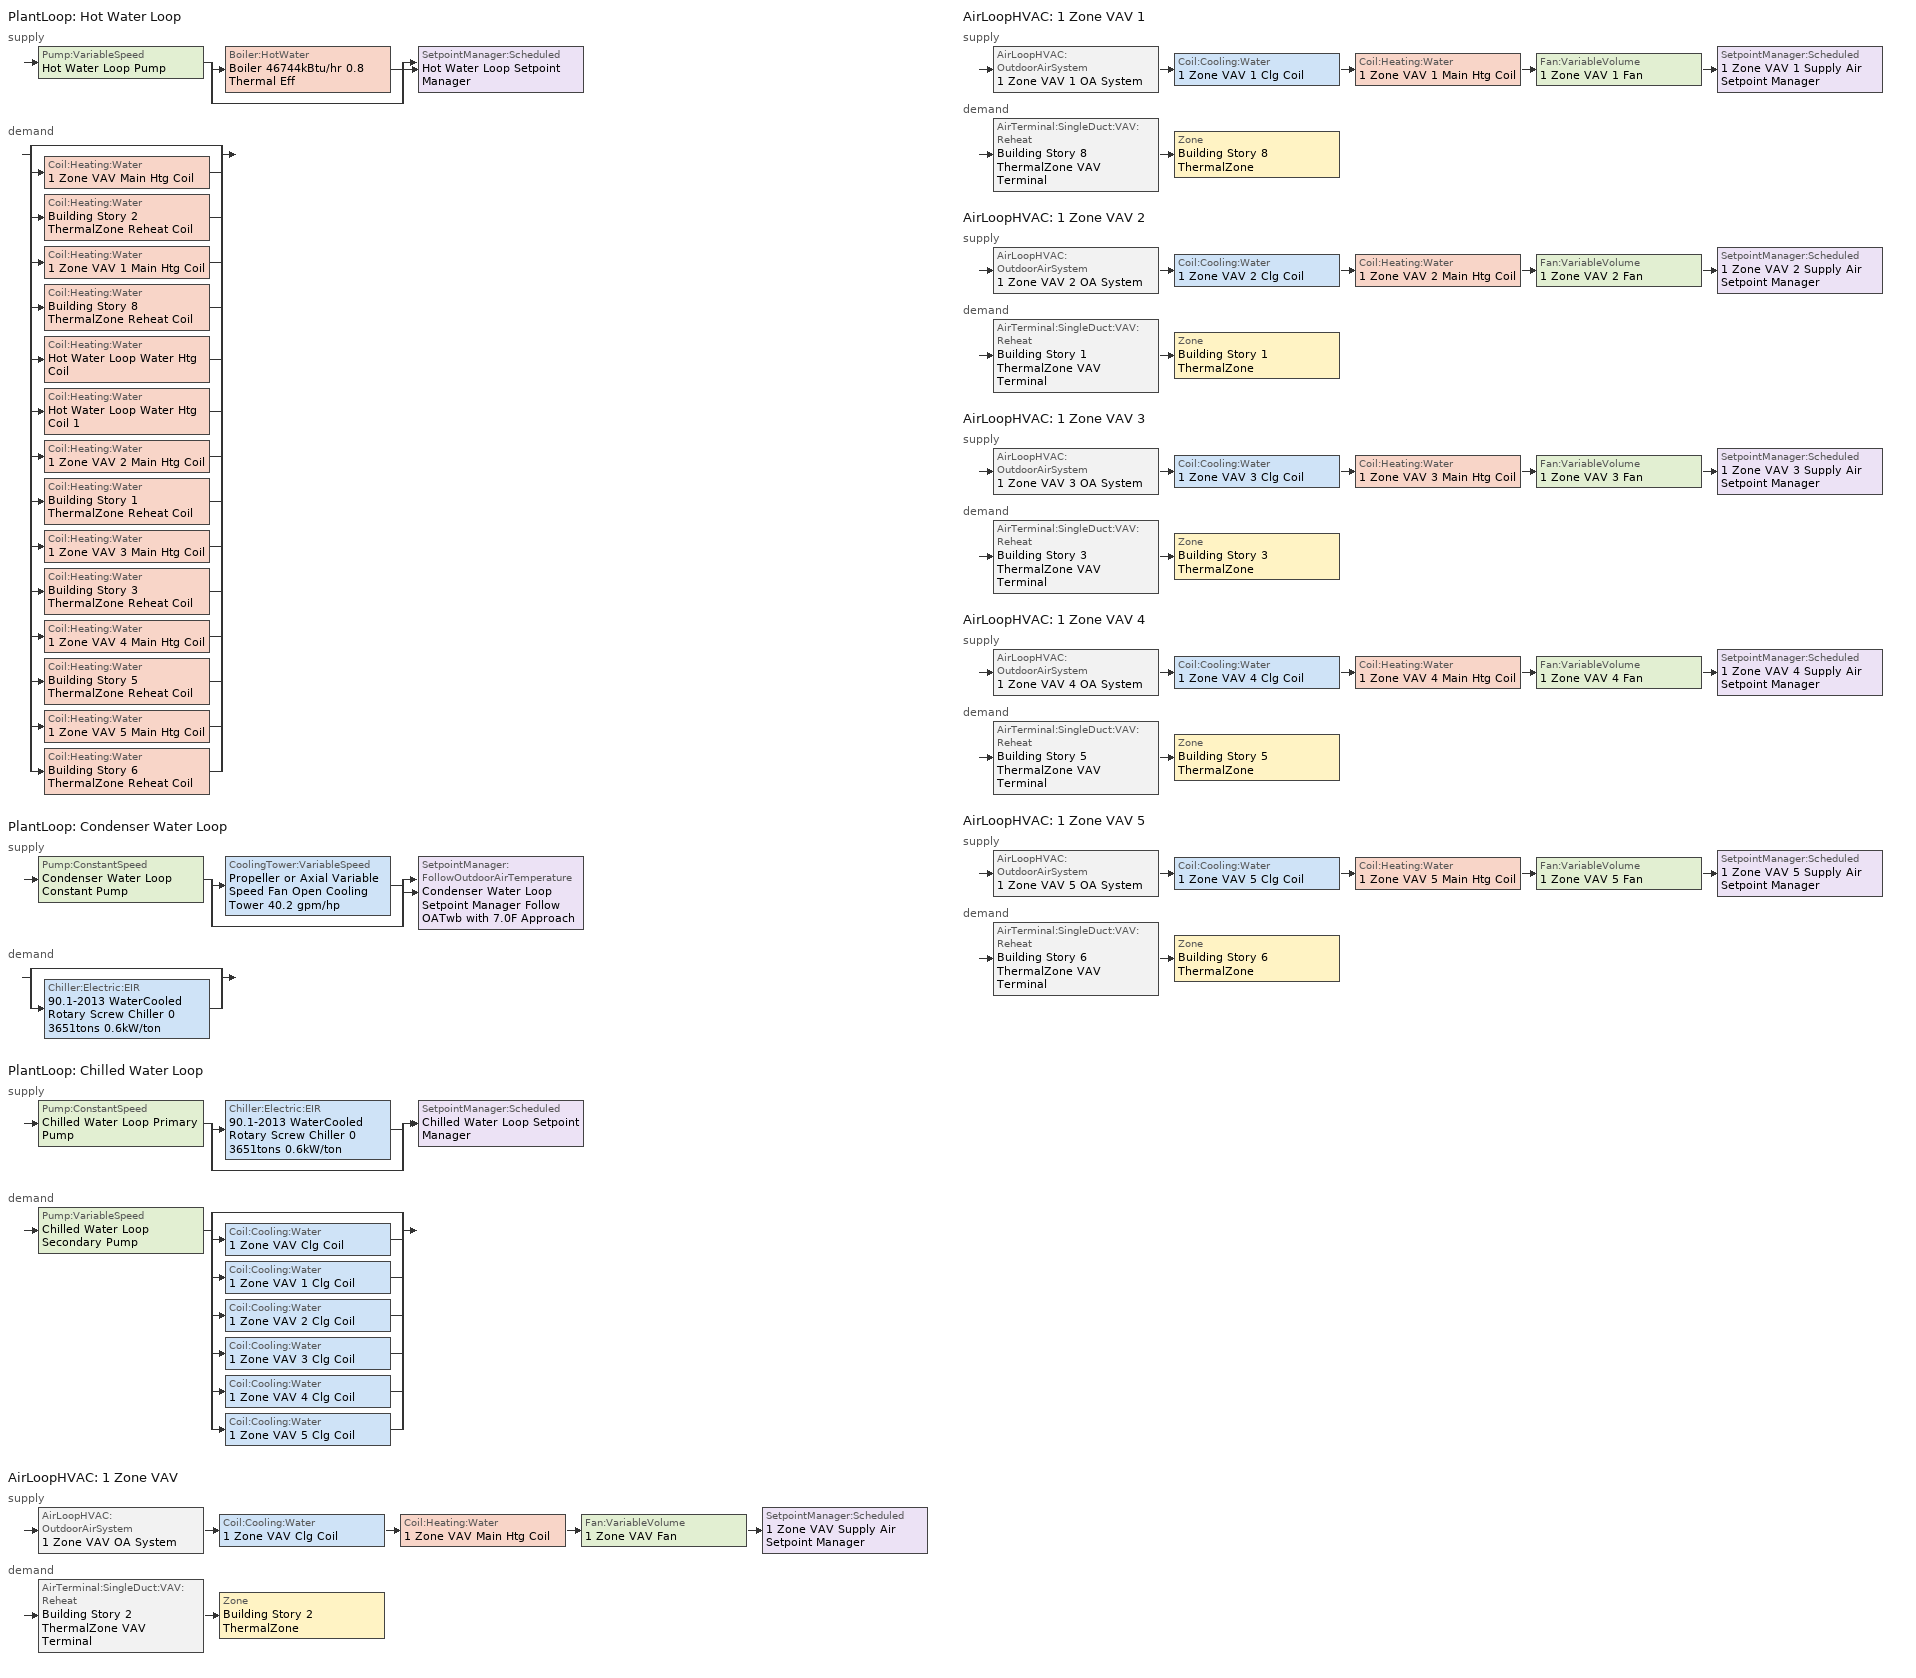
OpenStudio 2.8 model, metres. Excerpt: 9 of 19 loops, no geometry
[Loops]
PlantLoop 'Hot Water Loop'
 supply: Pump:VariableSpeed 'Hot Water Loop Pump' > split
  | Boiler:HotWater 'Boiler 46744kBtu/hr 0.8 Thermal Eff'
  | bypass
  join > SetpointManager:Scheduled 'Hot Water Loop Setpoint Manager'
 demand: split
  | bypass
  | Coil:Heating:Water '1 Zone VAV Main Htg Coil'
  | Coil:Heating:Water 'Building Story 2 ThermalZone Reheat Coil'
  | Coil:Heating:Water '1 Zone VAV 1 Main Htg Coil'
  | Coil:Heating:Water 'Building Story 8 ThermalZone Reheat Coil'
  | Coil:Heating:Water 'Hot Water Loop Water Htg Coil'
  | Coil:Heating:Water 'Hot Water Loop Water Htg Coil 1'
  | Coil:Heating:Water '1 Zone VAV 2 Main Htg Coil'
  | Coil:Heating:Water 'Building Story 1 ThermalZone Reheat Coil'
  | Coil:Heating:Water '1 Zone VAV 3 Main Htg Coil'
  | Coil:Heating:Water 'Building Story 3 ThermalZone Reheat Coil'
  | Coil:Heating:Water '1 Zone VAV 4 Main Htg Coil'
  | Coil:Heating:Water 'Building Story 5 ThermalZone Reheat Coil'
  | Coil:Heating:Water '1 Zone VAV 5 Main Htg Coil'
  | Coil:Heating:Water 'Building Story 6 ThermalZone Reheat Coil'
PlantLoop 'Condenser Water Loop'
 supply: Pump:ConstantSpeed 'Condenser Water Loop Constant Pump' > split
  | CoolingTower:VariableSpeed 'Propeller or Axial Variable Speed Fan Open Cooling Tower 40.2 gpm/hp'
  | bypass
  join > SetpointManager:FollowOutdoorAirTemperature 'Condenser Water Loop Setpoint Manager Follow OATwb with 7.0F Approach'
 demand: split
  | bypass
  | Chiller:Electric:EIR '90.1-2013 WaterCooled  Rotary Screw Chiller 0 3651tons 0.6kW/ton'
PlantLoop 'Chilled Water Loop'
 supply: Pump:ConstantSpeed 'Chilled Water Loop Primary Pump' > split
  | Chiller:Electric:EIR '90.1-2013 WaterCooled  Rotary Screw Chiller 0 3651tons 0.6kW/ton'
  | bypass
  join > SetpointManager:Scheduled 'Chilled Water Loop Setpoint Manager'
 demand: Pump:VariableSpeed 'Chilled Water Loop Secondary Pump' > split
  | bypass
  | Coil:Cooling:Water '1 Zone VAV Clg Coil'
  | Coil:Cooling:Water '1 Zone VAV 1 Clg Coil'
  | Coil:Cooling:Water '1 Zone VAV 2 Clg Coil'
  | Coil:Cooling:Water '1 Zone VAV 3 Clg Coil'
  | Coil:Cooling:Water '1 Zone VAV 4 Clg Coil'
  | Coil:Cooling:Water '1 Zone VAV 5 Clg Coil'
AirLoopHVAC '1 Zone VAV'
 supply: AirLoopHVAC:OutdoorAirSystem '1 Zone VAV OA System' > Coil:Cooling:Water '1 Zone VAV Clg Coil' > Coil:Heating:Water '1 Zone VAV Main Htg Coil' > Fan:VariableVolume '1 Zone VAV Fan' > SetpointManager:Scheduled '1 Zone VAV Supply Air Setpoint Manager'
 demand: AirTerminal:SingleDuct:VAV:Reheat 'Building Story 2 ThermalZone VAV Terminal' > Zone 'Building Story 2 ThermalZone'
AirLoopHVAC '1 Zone VAV 1'
 supply: AirLoopHVAC:OutdoorAirSystem '1 Zone VAV 1 OA System' > Coil:Cooling:Water '1 Zone VAV 1 Clg Coil' > Coil:Heating:Water '1 Zone VAV 1 Main Htg Coil' > Fan:VariableVolume '1 Zone VAV 1 Fan' > SetpointManager:Scheduled '1 Zone VAV 1 Supply Air Setpoint Manager'
 demand: AirTerminal:SingleDuct:VAV:Reheat 'Building Story 8 ThermalZone VAV Terminal' > Zone 'Building Story 8 ThermalZone'
AirLoopHVAC '1 Zone VAV 2'
 supply: AirLoopHVAC:OutdoorAirSystem '1 Zone VAV 2 OA System' > Coil:Cooling:Water '1 Zone VAV 2 Clg Coil' > Coil:Heating:Water '1 Zone VAV 2 Main Htg Coil' > Fan:VariableVolume '1 Zone VAV 2 Fan' > SetpointManager:Scheduled '1 Zone VAV 2 Supply Air Setpoint Manager'
 demand: AirTerminal:SingleDuct:VAV:Reheat 'Building Story 1 ThermalZone VAV Terminal' > Zone 'Building Story 1 ThermalZone'
AirLoopHVAC '1 Zone VAV 3'
 supply: AirLoopHVAC:OutdoorAirSystem '1 Zone VAV 3 OA System' > Coil:Cooling:Water '1 Zone VAV 3 Clg Coil' > Coil:Heating:Water '1 Zone VAV 3 Main Htg Coil' > Fan:VariableVolume '1 Zone VAV 3 Fan' > SetpointManager:Scheduled '1 Zone VAV 3 Supply Air Setpoint Manager'
 demand: AirTerminal:SingleDuct:VAV:Reheat 'Building Story 3 ThermalZone VAV Terminal' > Zone 'Building Story 3 ThermalZone'
AirLoopHVAC '1 Zone VAV 4'
 supply: AirLoopHVAC:OutdoorAirSystem '1 Zone VAV 4 OA System' > Coil:Cooling:Water '1 Zone VAV 4 Clg Coil' > Coil:Heating:Water '1 Zone VAV 4 Main Htg Coil' > Fan:VariableVolume '1 Zone VAV 4 Fan' > SetpointManager:Scheduled '1 Zone VAV 4 Supply Air Setpoint Manager'
 demand: AirTerminal:SingleDuct:VAV:Reheat 'Building Story 5 ThermalZone VAV Terminal' > Zone 'Building Story 5 ThermalZone'
AirLoopHVAC '1 Zone VAV 5'
 supply: AirLoopHVAC:OutdoorAirSystem '1 Zone VAV 5 OA System' > Coil:Cooling:Water '1 Zone VAV 5 Clg Coil' > Coil:Heating:Water '1 Zone VAV 5 Main Htg Coil' > Fan:VariableVolume '1 Zone VAV 5 Fan' > SetpointManager:Scheduled '1 Zone VAV 5 Supply Air Setpoint Manager'
 demand: AirTerminal:SingleDuct:VAV:Reheat 'Building Story 6 ThermalZone VAV Terminal' > Zone 'Building Story 6 ThermalZone'
[PlantLoop] Glycol Concentration=0; Plant Loop Volume {m3}=Autocalculate; Load Distribution Scheme=Optimal
Name | Fluid Type | Minimum Loop Temperature {C} | Maximum Loop Temperature {C} | Common Pipe Simulation
Hot Water Loop | Water | 10
Condenser Water Loop |  | 5 | 80
Chilled Water Loop |  | 1 | 40 | CommonPipe
[Sizing:Plant] Sizing Option=NonCoincident; Zone Timesteps in Averaging Window=1; Coincident Sizing Factor Mode=None
Name | Loop Type | Design Loop Exit Temperature {C} | Loop Design Temperature Difference {deltaC}
Hot Water Loop | Heating | 82.2222 | 11.1111
Condenser Water Loop | Condenser | 29.4444 | 5.55556
Chilled Water Loop | Cooling | 6.66667 | 5.61111
[SetpointManager:Scheduled] Control Variable=Temperature
Name | Schedule | Setpoint Node or NodeList
Hot Water Loop Setpoint Manager | Hot Water Loop Temp - 180F | Hot Water Loop Supply Outlet Node
Chilled Water Loop Setpoint Manager | Chilled Water Loop Temp - 44F | Chilled Water Loop Supply Outlet Node
1 Zone VAV Supply Air Setpoint Manager | Supply Air Temp - 55.0F | 1 Zone VAV Supply Outlet Node
1 Zone VAV 1 Supply Air Setpoint Manager | Supply Air Temp - 55.0F 1 | 1 Zone VAV 1 Supply Outlet Node
1 Zone VAV 2 Supply Air Setpoint Manager | Supply Air Temp - 55.0F 2 | 1 Zone VAV 2 Supply Outlet Node
1 Zone VAV 3 Supply Air Setpoint Manager | Supply Air Temp - 55.0F 3 | 1 Zone VAV 3 Supply Outlet Node
1 Zone VAV 4 Supply Air Setpoint Manager | Supply Air Temp - 55.0F 4 | 1 Zone VAV 4 Supply Outlet Node
1 Zone VAV 5 Supply Air Setpoint Manager | Supply Air Temp - 55.0F 5 | 1 Zone VAV 5 Supply Outlet Node
[Pump:VariableSpeed] Pump Control Type=Intermittent; Skin Loss Radiative Fraction=0.5; Design Power Sizing Method=PowerPerFlowPerPressure; Design Electric Power per Unit Flow Rate {W/(m3/s)}=348701.1; Design Shaft Power per Unit Flow Rate per Unit Head {W-s/m3-Pa}=1.28205; Design Minimum Flow Rate Fraction=0
Name | Rated Pump Head {Pa} | Motor Efficiency | Fraction of Motor Inefficiencies to Fluid Stream | Coefficient 1 of the Part Load Performance Curve | Coefficient 2 of the Part Load Performance Curve | Coefficient 3 of the Part Load Performance Curve | Coefficient 4 of the Part Load Performance Curve
Hot Water Loop Pump | 179344 | 0.954
Chilled Water Loop Secondary Pump | 134508 | 0.958 | 0 | 0 | 0.0205 | 0.4101 | 0.5753
[EnergyManagementSystem:Program]
SYS1ZoneVAV4OptimumStartProg0: IF DaylightSavings==0 && DayOfWeek>1 && Hour==5 && OAT_4<23.9 && OAT_4>1.7; SET SYS1ZoneVAV4ClgSch0 = 29.4; SET SYS1ZoneVAV4HtgSch0 = 15.6; ELSEIF DaylightSavings==0 && DayOfWeek==1 && Hour==7 && OAT_4<23.9 && OAT_4>1.7; SET SYS1ZoneVAV4ClgSch0 = 29.4; SET SYS1ZoneVAV4HtgSch0 = 15.6; ELSEIF DaylightSavings==1 && DayOfWeek>1 && Hour==4 && OAT_4<23.9 && OAT_4>1.7; SET SYS1ZoneVAV4ClgSch0 = 29.4; SET SYS1ZoneVAV4HtgSch0 = 15.6; ELSEIF DaylightSavings==1 && DayOfWeek==1 && Hour==6 && OAT_4<23.9 && OAT_4>1.7; SET SYS1ZoneVAV4ClgSch0 = 29.4; SET SYS1ZoneVAV4HtgSch0 = 15.6; ELSE; SET SYS1ZoneVAV4ClgSch0 = NULL; SET SYS1ZoneVAV4HtgSch0 = NULL; ENDIF
SYS1ZoneVAV5OptimumStartProg0: IF DaylightSavings==0 && DayOfWeek>1 && Hour==5 && OAT_5<23.9 && OAT_5>1.7; SET SYS1ZoneVAV5ClgSch0 = 29.4; SET SYS1ZoneVAV5HtgSch0 = 15.6; ELSEIF DaylightSavings==0 && DayOfWeek==1 && Hour==7 && OAT_5<23.9 && OAT_5>1.7; SET SYS1ZoneVAV5ClgSch0 = 29.4; SET SYS1ZoneVAV5HtgSch0 = 15.6; ELSEIF DaylightSavings==1 && DayOfWeek>1 && Hour==4 && OAT_5<23.9 && OAT_5>1.7; SET SYS1ZoneVAV5ClgSch0 = 29.4; SET SYS1ZoneVAV5HtgSch0 = 15.6; ELSEIF DaylightSavings==1 && DayOfWeek==1 && Hour==6 && OAT_5<23.9 && OAT_5>1.7; SET SYS1ZoneVAV5ClgSch0 = 29.4; SET SYS1ZoneVAV5HtgSch0 = 15.6; ELSE; SET SYS1ZoneVAV5ClgSch0 = NULL; SET SYS1ZoneVAV5HtgSch0 = NULL; ENDIF
[EnergyManagementSystem:ProgramCallingManager]
Mains_Water_Prg_Mgr: BeginTimestepBeforePredictor; Mains_Water_Prg
Mains_Water_Prg_Mgr 1: BeginTimestepBeforePredictor; Mains_Water_Prg_1
SYS1ZoneVAVOptimumStartCallingManager0: BeginTimestepBeforePredictor; SYS1ZoneVAVOptimumStartProg0
SYS1ZoneVAV1OptimumStartCallingManager0: BeginTimestepBeforePredictor; SYS1ZoneVAV1OptimumStartProg0
SYS1ZoneVAV2OptimumStartCallingManager0: BeginTimestepBeforePredictor; SYS1ZoneVAV2OptimumStartProg0
SYS1ZoneVAV3OptimumStartCallingManager0: BeginTimestepBeforePredictor; SYS1ZoneVAV3OptimumStartProg0
SYS1ZoneVAV4OptimumStartCallingManager0: BeginTimestepBeforePredictor; SYS1ZoneVAV4OptimumStartProg0
SYS1ZoneVAV5OptimumStartCallingManager0: BeginTimestepBeforePredictor; SYS1ZoneVAV5OptimumStartProg0
[Pump:ConstantSpeed] Rated Flow Rate {m3/s}=autosize; Rated Power Consumption {W}=autosize; Fraction of Motor Inefficiencies to Fluid Stream=0; Pump Control Type=Intermittent; Design Power Sizing Method=PowerPerFlowPerPressure; Design Electric Power per Unit Flow Rate {W/(m3/s)}=348701.1; Design Shaft Power per Unit Flow Rate per Unit Head {W-s/m3-Pa}=1.28205
Name | Rated Pump Head {Pa} | Motor Efficiency
Condenser Water Loop Constant Pump | 148557 | 0.962
Chilled Water Loop Primary Pump | 44836 | 0.945
[Sizing:Zone] Zone Cooling Design Supply Air Temperature Input Method=SupplyAirTemperature; Zone Cooling Design Supply Air Temperature Difference {deltaC}=11.11; Zone Heating Design Supply Air Temperature Input Method=SupplyAirTemperature; Zone Heating Design Supply Air Temperature Difference {deltaC}=11.11; Zone Heating Design Supply Air Humidity Ratio {kg-H2O/kg-air}=0.008; Heating Design Air Flow Method=DesignDay; Account for Dedicated Outdoor Air System=No; Dedicated Outdoor Air System Control Strategy=NeutralSupplyAir; Dedicated Outdoor Air Low Setpoint Temperature for Design {C}=autosize; Dedicated Outdoor Air High Setpoint Temperature for Design {C}=autosize
Name | Zone Cooling Design Supply Air Temperature {C} | Zone Heating Design Supply Air Temperature {C} | Zone Cooling Design Supply Air Humidity Ratio {kg-H2O/kg-air} | Cooling Design Air Flow Method
Building Story 1 ThermalZone; Building Story 2 ThermalZone; Building Story 3 ThermalZone; Building Story 5 ThermalZone; Building Story 6 ThermalZone; Building Story 8 ThermalZone | 12.7778 | 40 | 0.0085 | DesignDayWithLimit
Building Story 4 ThermalZone; Building Story 7 ThermalZone | 13.8889 | 50 | 0.008 | DesignDay
[Zone equipment]
Building Story 1 ThermalZone: Building Story 1 ThermalZone VAV Terminal
Building Story 2 ThermalZone: Building Story 2 ThermalZone VAV Terminal
Building Story 3 ThermalZone: Building Story 3 ThermalZone VAV Terminal
Building Story 4 ThermalZone: Building Story 4 ThermalZone PTAC
Building Story 5 ThermalZone: Building Story 5 ThermalZone VAV Terminal
Building Story 6 ThermalZone: Building Story 6 ThermalZone VAV Terminal
Building Story 7 ThermalZone: Building Story 7 ThermalZone PTAC
Building Story 8 ThermalZone: Building Story 8 ThermalZone VAV Terminal
[Boiler:HotWater]
Boiler 46744kBtu/hr 0.8 Thermal Eff: Fuel Type=NaturalGas; Nominal Thermal Efficiency=0.8; Efficiency Curve Temperature Evaluation Variable=LeavingBoiler; Normalized Boiler Efficiency Curve=Boiler with Minimum Turndown; Design Water Outlet Temperature {C}=82.2222; Minimum Part Load Ratio=0; Maximum Part Load Ratio=1.2; Optimum Part Load Ratio=1; Water Outlet Upper Temperature Limit {C}=95; Boiler Flow Mode=LeavingSetpointModulated; Parasitic Electric Load {W}=0; Sizing Factor=1
[SetpointManager:FollowOutdoorAirTemperature]
Condenser Water Loop Setpoint Manager Follow OATwb with 7.0F Approach: Control Variable=Temperature; Reference Temperature Type=OutdoorAirWetBulb; Offset Temperature Difference {deltaC}=3.88889; Maximum Setpoint Temperature {C}=29.4444; Minimum Setpoint Temperature {C}=21.1111; Setpoint Node or NodeList=Condenser Water Loop Supply Outlet Node
[CoolingTower:VariableSpeed]
Propeller or Axial Variable Speed Fan Open Cooling Tower 40.2 gpm/hp: Model Type=CoolToolsCrossFlow; Design Inlet Air Wet-Bulb Temperature {C}=25.5556; Design Approach Temperature {deltaC}=3.88889; Design Range Temperature {deltaC}=5.55556; Design Water Flow Rate {m3/s}=autosize; Design Air Flow Rate {m3/s}=autosize; Design Fan Power {W}=182053; Fan Power Ratio Function of Air Flow Rate Ratio Curve=VSD-TWR-FAN-FPLR; Minimum Air Flow Rate Ratio=0.2; Fraction of Tower Capacity in Free Convection Regime=0.125; Basin Heater Capacity {W/K}=0; Basin Heater Setpoint Temperature {C}=2; Evaporation Loss Mode=SaturatedExit; Evaporation Loss Factor {percent/K}=0.2; Drift Loss Percent {percent}=0.008; Blowdown Calculation Mode=ConcentrationRatio; Blowdown Concentration Ratio=3; Number of Cells=1; Cell Control=MaximalCell; Sizing Factor=1
[Chiller:Electric:EIR]
90.1-2013 WaterCooled  Rotary Screw Chiller 0 3651tons 0.6kW/ton: Reference Capacity {W}=Autosize; Reference COP {W/W}=6.28036; Reference Leaving Chilled Water Temperature {C}=6.66667; Reference Entering Condenser Fluid Temperature {C}=35; Cooling Capacity Function of Temperature Curve=ChlrWtrPosDispPathAAllQRatio_fTchwsTcwsSI; Electric Input to Cooling Output Ratio Function of Temperature Curve=ChlrWtrPosDispPathAAllEIRRatio_fTchwsTcwsSI; Electric Input to Cooling Output Ratio Function of Part Load Ratio Curve=ChlrWtrPosDispPathAAllEIRRatio_fQRatio; Minimum Part Load Ratio=0.15; Maximum Part Load Ratio=1; Optimum Part Load Ratio=1; Minimum Unloading Ratio=0.25; Condenser Type=WaterCooled; Leaving Chilled Water Lower Temperature Limit {C}=2.22222; Chiller Flow Mode=ConstantFlow; Design Heat Recovery Water Flow Rate {m3/s}=0; Sizing Factor=1; Basin Heater Capacity {W/K}=0; Basin Heater Setpoint Temperature {C}=10
[AirLoopHVAC] Design Supply Air Flow Rate {m3/s}=AutoSize
Name | Availability Schedule
1 Zone VAV | 1 Zone VAV Occ Sch
1 Zone VAV 1 | 1 Zone VAV 1 Occ Sch
1 Zone VAV 2 | 1 Zone VAV 2 Occ Sch
1 Zone VAV 3 | 1 Zone VAV 3 Occ Sch
1 Zone VAV 4 | 1 Zone VAV 4 Occ Sch
1 Zone VAV 5 | 1 Zone VAV 5 Occ Sch
[Sizing:System] Type of Load to Size On=Sensible; Design Outdoor Air Flow Rate {m3/s}=Autosize; Central Heating Maximum System Air Flow Ratio=0.3; Preheat Design Temperature {C}=7.22222; Preheat Design Humidity Ratio {kg-H2O/kg-Air}=0.008; Precool Design Temperature {C}=12.7778; Precool Design Humidity Ratio {kg-H2O/kg-Air}=0.008; Central Cooling Design Supply Air Temperature {C}=12.7778; Central Heating Design Supply Air Temperature {C}=12.7778; Sizing Option=Coincident; 100% Outdoor Air in Cooling=No; 100% Outdoor Air in Heating=No; Central Cooling Design Supply Air Humidity Ratio {kg-H2O/kg-Air}=0.0085; Central Heating Design Supply Air Humidity Ratio {kg-H2O/kg-Air}=0.008; Cooling Design Air Flow Method=DesignDay; Cooling Design Air Flow Rate {m3/s}=0; Heating Design Air Flow Method=DesignDay; Heating Design Air Flow Rate {m3/s}=0; System Outdoor Air Method=ZoneSum; Zone Maximum Outdoor Air Fraction=1; Cooling Supply Air Flow Rate Per Floor Area {m3/s-m2}=0.00996765; Cooling Fraction of Autosized Cooling Supply Air Flow Rate=1; Cooling Supply Air Flow Rate Per Unit Cooling Capacity {m3/s-W}=3.94755e-05; Heating Supply Air Flow Rate Per Floor Area {m3/s-m2}=0.00996765; Heating Fraction of Autosized Heating Supply Air Flow Rate=1; Heating Fraction of Autosized Cooling Supply Air Flow Rate=1; Heating Supply Air Flow Rate Per Unit Heating Capacity {m3/s-W}=3.15882e-05; Cooling Design Capacity Method=CoolingDesignCapacity; Cooling Design Capacity {W}=autosize; Cooling Design Capacity Per Floor Area {W/m2}=234.7; Fraction of Autosized Cooling Design Capacity=1; Heating Design Capacity Method=HeatingDesignCapacity; Heating Design Capacity {W}=autosize; Heating Design Capacity Per Floor Area {W/m2}=157; Fraction of Autosized Heating Design Capacity=1; Central Cooling Capacity Control Method=OnOff
1 Zone VAV; 1 Zone VAV 1; 1 Zone VAV 2; 1 Zone VAV 3; 1 Zone VAV 4; 1 Zone VAV 5
[Fan:VariableVolume] Availability Schedule=Always On Discrete; Pressure Rise {Pa}=1389.92; Maximum Flow Rate {m3/s}=Autosize; Fan Power Minimum Flow Rate Input Method=Fraction; Fan Power Minimum Flow Fraction=0.1; Fan Power Minimum Air Flow Rate {m3/s}=0; Motor In Airstream Fraction=1; Fan Power Coefficient 1=0.027828; Fan Power Coefficient 2=0.026583; Fan Power Coefficient 3=-0.087069; Fan Power Coefficient 4=1.03092; Fan Power Coefficient 5=0
Name | Fan Total Efficiency | Motor Efficiency
1 Zone VAV Fan | 0.6253 | 0.962
1 Zone VAV 1 Fan; 1 Zone VAV 2 Fan | 0.6175 | 0.95
1 Zone VAV 3 Fan; 1 Zone VAV 4 Fan; 1 Zone VAV 5 Fan | 0.6201 | 0.954
[Coil:Heating:Water] Availability Schedule=Always On Discrete; Rated Inlet Water Temperature {C}=82.2222; Rated Outlet Water Temperature {C}=71.1111
Name | Rated Inlet Air Temperature {C} | Rated Outlet Air Temperature {C}
1 Zone VAV Main Htg Coil; 1 Zone VAV 1 Main Htg Coil; 1 Zone VAV 2 Main Htg Coil; 1 Zone VAV 3 Main Htg Coil; 1 Zone VAV 4 Main Htg Coil; 1 Zone VAV 5 Main Htg Coil | 7.22222 | 12.7778
Building Story 2 ThermalZone Reheat Coil; Building Story 8 ThermalZone Reheat Coil; Building Story 1 ThermalZone Reheat Coil; Building Story 3 ThermalZone Reheat Coil; Building Story 5 ThermalZone Reheat Coil; Building Story 6 ThermalZone Reheat Coil | 12.7778 | 40
Hot Water Loop Water Htg Coil; Hot Water Loop Water Htg Coil 1 | 16.6 | 32.2
[Controller:WaterCoil] Minimum Actuated Flow {m3/s}=0
Name | Water Coil | Action | Controller Convergence Tolerance {deltaC}
1 Zone VAV Main Htg Coil Controller | 1 Zone VAV Main Htg Coil | Normal | 0.0001
1 Zone VAV Clg Coil Controller | 1 Zone VAV Clg Coil | Reverse
Building Story 2 ThermalZone Reheat Coil Controller | Building Story 2 ThermalZone Reheat Coil | Normal | 0.0001
1 Zone VAV 1 Main Htg Coil Controller | 1 Zone VAV 1 Main Htg Coil | Normal | 0.0001
1 Zone VAV 1 Clg Coil Controller | 1 Zone VAV 1 Clg Coil | Reverse
Building Story 8 ThermalZone Reheat Coil Controller | Building Story 8 ThermalZone Reheat Coil | Normal | 0.0001
Hot Water Loop Water Htg Coil Controller | Hot Water Loop Water Htg Coil | Normal | 0.0001
Hot Water Loop Water Htg Coil 1 Controller | Hot Water Loop Water Htg Coil 1 | Normal | 0.0001
1 Zone VAV 2 Main Htg Coil Controller | 1 Zone VAV 2 Main Htg Coil | Normal | 0.0001
1 Zone VAV 2 Clg Coil Controller | 1 Zone VAV 2 Clg Coil | Reverse
Building Story 1 ThermalZone Reheat Coil Controller | Building Story 1 ThermalZone Reheat Coil | Normal | 0.0001
1 Zone VAV 3 Main Htg Coil Controller | 1 Zone VAV 3 Main Htg Coil | Normal | 0.0001
1 Zone VAV 3 Clg Coil Controller | 1 Zone VAV 3 Clg Coil | Reverse
Building Story 3 ThermalZone Reheat Coil Controller | Building Story 3 ThermalZone Reheat Coil | Normal | 0.0001
1 Zone VAV 4 Main Htg Coil Controller | 1 Zone VAV 4 Main Htg Coil | Normal | 0.0001
1 Zone VAV 4 Clg Coil Controller | 1 Zone VAV 4 Clg Coil | Reverse
Building Story 5 ThermalZone Reheat Coil Controller | Building Story 5 ThermalZone Reheat Coil | Normal | 0.0001
1 Zone VAV 5 Main Htg Coil Controller | 1 Zone VAV 5 Main Htg Coil | Normal | 0.0001
1 Zone VAV 5 Clg Coil Controller | 1 Zone VAV 5 Clg Coil | Reverse
Building Story 6 ThermalZone Reheat Coil Controller | Building Story 6 ThermalZone Reheat Coil | Normal | 0.0001
[Coil:Cooling:Water] Availability Schedule=Always On Discrete; Design Inlet Water Temperature {C}=Autosize; Heat Exchanger Configuration=CrossFlow
1 Zone VAV Clg Coil; 1 Zone VAV 1 Clg Coil; 1 Zone VAV 2 Clg Coil; 1 Zone VAV 3 Clg Coil; 1 Zone VAV 4 Clg Coil; 1 Zone VAV 5 Clg Coil
[Controller:OutdoorAir] Maximum Outdoor Air Flow Rate {m3/s}=Autosize; Economizer Control Type=NoEconomizer; Economizer Control Action Type=ModulateFlow; Economizer Maximum Limit Dry-Bulb Temperature {C}=28; Economizer Maximum Limit Enthalpy {J/kg}=64000; Lockout Type=NoLockout; Minimum Limit Type=FixedMinimum; High Humidity Control=No; Heat Recovery Bypass Control Type=BypassWhenWithinEconomizerLimits
Name | Minimum Outdoor Air Flow Rate {m3/s} | Minimum Outdoor Air Schedule | Controller Mechanical Ventilation
1 Zone VAV OA Controller | autosize | 1 Zone VAV Occ Sch | 1 Zone VAV Vent Controller
1 Zone VAV 1 OA Controller | autosize | 1 Zone VAV 1 Occ Sch | 1 Zone VAV 1 Vent Controller
1 Zone VAV 2 OA Controller | autosize | 1 Zone VAV 2 Occ Sch | 1 Zone VAV 2 Vent Controller
1 Zone VAV 3 OA Controller | 0 | 1 Zone VAV 3 Occ Sch | 1 Zone VAV 3 Vent Controller
1 Zone VAV 4 OA Controller | autosize | 1 Zone VAV 4 Occ Sch | 1 Zone VAV 4 Vent Controller
1 Zone VAV 5 OA Controller | 0 | 1 Zone VAV 5 Occ Sch | 1 Zone VAV 5 Vent Controller
[Controller:MechanicalVentilation] Availability Schedule=Always On Discrete; System Outdoor Air Method=VentilationRateProcedure
Name | Demand Controlled Ventilation
1 Zone VAV Vent Controller; 1 Zone VAV 1 Vent Controller; 1 Zone VAV 2 Vent Controller; 1 Zone VAV 4 Vent Controller
1 Zone VAV 3 Vent Controller; 1 Zone VAV 5 Vent Controller | Yes
[AirLoopHVAC:OutdoorAirSystem]
Name | Controller
1 Zone VAV OA System | 1 Zone VAV OA Controller
1 Zone VAV 1 OA System | 1 Zone VAV 1 OA Controller
1 Zone VAV 2 OA System | 1 Zone VAV 2 OA Controller
1 Zone VAV 3 OA System | 1 Zone VAV 3 OA Controller
1 Zone VAV 4 OA System | 1 Zone VAV 4 OA Controller
1 Zone VAV 5 OA System | 1 Zone VAV 5 OA Controller
[AvailabilityManager:NightCycle] Control Type=CycleOnAny; Thermostat Tolerance {deltaC}=1; Cycling Run Time {s}=1800
Availability Manager Night Cycle 1; Availability Manager Night Cycle 2; Availability Manager Night Cycle 3; Availability Manager Night Cycle 4; Availability Manager Night Cycle 5; Availability Manager Night Cycle 6
[AirTerminal:SingleDuct:VAV:Reheat] Availability Schedule=Always On Discrete; Maximum Air Flow Rate {m3/s}=AutoSize; Zone Minimum Air Flow Input Method=Constant; Fixed Minimum Air Flow Rate {m3/s}=0; Maximum Hot Water or Steam Flow Rate {m3/s}=AutoSize; Minimum Hot Water or Steam Flow Rate {m3/s}=0; Convergence Tolerance=0.001; Damper Heating Action=ReverseWithLimits; Maximum Flow per Zone Floor Area During Reheat {m3/s-m2}=AutoSize; Maximum Flow Fraction During Reheat=0.5; Maximum Reheat Air Temperature {C}=40; Control For Outdoor Air=No
Name | Constant Minimum Air Flow Fraction | Reheat Coil
Building Story 2 ThermalZone VAV Terminal | 0.7 | Building Story 2 ThermalZone Reheat Coil
Building Story 8 ThermalZone VAV Terminal | 0.7 | Building Story 8 ThermalZone Reheat Coil
Building Story 1 ThermalZone VAV Terminal | 0.2 | Building Story 1 ThermalZone Reheat Coil
Building Story 3 ThermalZone VAV Terminal | 0.7 | Building Story 3 ThermalZone Reheat Coil
Building Story 5 ThermalZone VAV Terminal | 0.7 | Building Story 5 ThermalZone Reheat Coil
Building Story 6 ThermalZone VAV Terminal | 0.7 | Building Story 6 ThermalZone Reheat Coil
[Fan:ConstantVolume] Availability Schedule=Always On Discrete; Fan Total Efficiency=0.385; Pressure Rise {Pa}=331.288; Maximum Flow Rate {m3/s}=AutoSize; Motor Efficiency=0.7; Motor In Airstream Fraction=1
Building Story 4 ThermalZone PTAC Fan; Building Story 7 ThermalZone PTAC Fan
[Coil:Cooling:DX:SingleSpeed] Availability Schedule=Always On Discrete; Rated Total Cooling Capacity {W}=autosize; Rated Sensible Heat Ratio=autosize; Rated COP {W/W}=3.2994; Rated Air Flow Rate {m3/s}=autosize; Rated Evaporator Fan Power Per Volume Flow Rate {W/(m3/s)}=773.3; Total Cooling Capacity Function of Temperature Curve=PSZ-Fine Storage DX Coil Cap-FT; Total Cooling Capacity Function of Flow Fraction Curve=DX Coil Cap-FF; Energy Input Ratio Function of Temperature Curve=PSZ-AC DX Coil EIR-FT; Energy Input Ratio Function of Flow Fraction Curve=Split DX Coil EIR-FF; Part Load Fraction Correlation Curve=HPACCOOLPLFFPLR; Condenser Type=AirCooled; Evaporative Condenser Effectiveness=0; Evaporative Condenser Air Flow Rate {m3/s}=Autosize; Evaporative Condenser Pump Rated Power Consumption {W}=Autosize; Crankcase Heater Capacity {W}=0; Maximum Outdoor Dry-Bulb Temperature for Crankcase Heater Operation {C}=0; Basin Heater Capacity {W/K}=0; Basin Heater Setpoint Temperature {C}=10
Building Story 4 ThermalZone PTAC 1spd DX AC Clg Coil 2464kBtu/hr 9.5EER; Building Story 7 ThermalZone PTAC 1spd DX AC Clg Coil 2362kBtu/hr 9.5EER
[ZoneHVAC:PackagedTerminalAirConditioner] Availability Schedule=Always On Discrete; Supply Air Flow Rate During Cooling Operation {m3/s}=Autosize; Supply Air Flow Rate During Heating Operation {m3/s}=Autosize; Supply Air Flow Rate When No Cooling or Heating is Needed {m3/s}=Autosize; Outdoor Air Flow Rate During Cooling Operation {m3/s}=Autosize; Outdoor Air Flow Rate During Heating Operation {m3/s}=Autosize; Outdoor Air Flow Rate When No Cooling or Heating is Needed {m3/s}=Autosize; Fan Placement=DrawThrough; Supply Air Fan Operating Mode Schedule=Always On Discrete
Name | Supply Air Fan | Heating Coil | Cooling Coil
Building Story 4 ThermalZone PTAC | Building Story 4 ThermalZone PTAC Fan | Hot Water Loop Water Htg Coil | Building Story 4 ThermalZone PTAC 1spd DX AC Clg Coil 2464kBtu/hr 9.5EER
Building Story 7 ThermalZone PTAC | Building Story 7 ThermalZone PTAC Fan | Hot Water Loop Water Htg Coil 1 | Building Story 7 ThermalZone PTAC 1spd DX AC Clg Coil 2362kBtu/hr 9.5EER
[Schedule:Ruleset]
Name | Default Day Schedule | Summer Design Day Schedule | Winter Design Day Schedule
Hot Water Loop Temp - 180F | Hot Water Loop Temp - 180F Default
Chilled Water Loop Temp - 44F | Chilled Water Loop Temp - 44F Default
Supply Air Temp - 55.0F | Supply Air Temp - 55.0F Default
Supply Air Temp - 55.0F 1 | Supply Air Temp - 55.0F Default 1
Supply Air Temp - 55.0F 2 | Supply Air Temp - 55.0F Default 2
Supply Air Temp - 55.0F 3 | Supply Air Temp - 55.0F Default 3
Supply Air Temp - 55.0F 4 | Supply Air Temp - 55.0F Default 4
Supply Air Temp - 55.0F 5 | Supply Air Temp - 55.0F Default 5
1 Zone VAV Occ Sch | 1 Zone VAV Occ Sch Default | 1 Zone VAV Occ Sch Summer Design Day | 1 Zone VAV Occ Sch Winter Design Day
1 Zone VAV 1 Occ Sch | 1 Zone VAV 1 Occ Sch Default | 1 Zone VAV 1 Occ Sch Summer Design Day | 1 Zone VAV 1 Occ Sch Winter Design Day
1 Zone VAV 2 Occ Sch | 1 Zone VAV 2 Occ Sch Default | 1 Zone VAV 2 Occ Sch Summer Design Day | 1 Zone VAV 2 Occ Sch Winter Design Day
1 Zone VAV 3 Occ Sch | 1 Zone VAV 3 Occ Sch Default | 1 Zone VAV 3 Occ Sch Summer Design Day | 1 Zone VAV 3 Occ Sch Winter Design Day
1 Zone VAV 4 Occ Sch | 1 Zone VAV 4 Occ Sch Default | 1 Zone VAV 4 Occ Sch Summer Design Day | 1 Zone VAV 4 Occ Sch Winter Design Day
1 Zone VAV 5 Occ Sch | 1 Zone VAV 5 Occ Sch Default | 1 Zone VAV 5 Occ Sch Summer Design Day | 1 Zone VAV 5 Occ Sch Winter Design Day
[Schedule:Day]
Hot Water Loop Temp - 180F Default: 24, 0, 82.2222
Chilled Water Loop Temp - 44F Default: 24, 0, 6.66667
Supply Air Temp - 55.0F Default; Supply Air Temp - 55.0F Default 1; Supply Air Temp - 55.0F Default 2; Supply Air Temp - 55.0F Default 3; Supply Air Temp - 55.0F Default 4; Supply Air Temp - 55.0F Default 5: 24, 0, 12.7778
1 Zone VAV Occ Sch Default: 8, 0, 0, 23, 0, 1, 24, 0, 0
1 Zone VAV Occ Sch Winter Design Day; 1 Zone VAV Occ Sch Summer Design Day; 1 Zone VAV 1 Occ Sch Winter Design Day; 1 Zone VAV 1 Occ Sch Summer Design Day; 1 Zone VAV 2 Occ Sch Winter Design Day; 1 Zone VAV 2 Occ Sch Summer Design Day; 1 Zone VAV 3 Occ Sch Winter Design Day; 1 Zone VAV 3 Occ Sch Summer Design Day; 1 Zone VAV 4 Occ Sch Winter Design Day; 1 Zone VAV 4 Occ Sch Summer Design Day; 1 Zone VAV 5 Occ Sch Default; 1 Zone VAV 5 Occ Sch Winter Design Day; 1 Zone VAV 5 Occ Sch Summer Design Day: 24, 0, 1
1 Zone VAV Occ Sch Friday: 9, 0, 0, 23, 0, 1, 24, 0, 0
1 Zone VAV Occ Sch Saturday: 11, 0, 0, 23, 0, 1, 24, 0, 0
1 Zone VAV Occ Sch Sunday: 11, 0, 0, 22, 0, 1, 24, 0, 0
1 Zone VAV 1 Occ Sch Default: 11, 0, 0, 20, 0, 1, 24, 0, 0
1 Zone VAV 1 Occ Sch Saturday: 11, 0, 0, 18, 0, 1, 24, 0, 0
1 Zone VAV 1 Occ Sch Sunday: 12, 0, 0, 17, 0, 1, 24, 0, 0
1 Zone VAV 2 Occ Sch Default: 7, 0, 0, 18, 0, 1, 24, 0, 0
1 Zone VAV 2 Occ Sch Saturday: 8, 0, 0, 12, 0, 1, 24, 0, 0
1 Zone VAV 2 Occ Sch Sunday: 24, 0, 0
1 Zone VAV 3 Occ Sch Default; 1 Zone VAV 4 Occ Sch Default: 7, 0, 0, 24, 0, 1
[Schedule:Rule] Date Specification Type=DateRange; Start Month=1; Start Day=1; End Month=12; End Day=31
Name | Schedule Ruleset | Rule Order | Day Schedule | Apply Friday | Apply Saturday | Apply Sunday
1 Zone VAV Occ Sch Friday Rule | 1 Zone VAV Occ Sch | 2 | 1 Zone VAV Occ Sch Friday | Yes
1 Zone VAV Occ Sch Saturday Rule | 1 Zone VAV Occ Sch | 1 | 1 Zone VAV Occ Sch Saturday |  | Yes
1 Zone VAV Occ Sch Sunday Rule | 1 Zone VAV Occ Sch | 0 | 1 Zone VAV Occ Sch Sunday |  |  | Yes
1 Zone VAV 1 Occ Sch Saturday Rule | 1 Zone VAV 1 Occ Sch | 1 | 1 Zone VAV 1 Occ Sch Saturday |  | Yes
1 Zone VAV 1 Occ Sch Sunday Rule | 1 Zone VAV 1 Occ Sch | 0 | 1 Zone VAV 1 Occ Sch Sunday |  |  | Yes
1 Zone VAV 2 Occ Sch Saturday Rule | 1 Zone VAV 2 Occ Sch | 1 | 1 Zone VAV 2 Occ Sch Saturday |  | Yes
1 Zone VAV 2 Occ Sch Sunday Rule | 1 Zone VAV 2 Occ Sch | 0 | 1 Zone VAV 2 Occ Sch Sunday |  |  | Yes
[Schedule:Constant]
Always On Discrete: Value=1
[Curve:Cubic] Minimum Value of x=0
Name | Coefficient1 Constant | Coefficient2 x | Coefficient3 x**2 | Coefficient4 x**3 | Maximum Value of x
VSD-TWR-FAN-FPLR | 0.331629 | -0.885676 | 0.605565 | 0.948482 | 1
Boiler with Minimum Turndown | 0.7791 | 1.4745 | -2.5795 | 1.3467 | 1.3
[Curve:Biquadratic]
Name | Coefficient1 Constant | Coefficient2 x | Coefficient3 x**2 | Coefficient4 y | Coefficient5 y**2 | Coefficient6 x*y | Minimum Value of x | Maximum Value of x | Minimum Value of y | Maximum Value of y | Minimum Curve Output | Maximum Curve Output
PSZ-Fine Storage DX Coil Cap-FT | 0.942588 | 0.00954335 | 0.00068377 | -0.0110427 | 5.249e-06 | -9.72e-06 | 12.77778 | 23.88889 | 23.88889 | 46.11111
PSZ-AC DX Coil EIR-FT | 0.342414 | 0.034885 | -0.0006237 | 0.00497722 | 0.000437951 | -0.000728028 | 12.77778 | 23.88889 | 23.88889 | 46.11111
ChlrWtrPosDispPathAAllQRatio_fTchwsTcwsSI | 0.96744 | 0.037082 | 0.000434 | -0.005837 | -4.9e-05 | -0.000274 | 4.44 | 12.22 | 15.56 | 29.44 | 0.89 | 1.33
ChlrWtrPosDispPathAAllEIRRatio_fTchwsTcwsSI | 0.665307 | -0.009339 | 0.000483 | 0.009492 | 0.000544 | -0.000864 | 4.44 | 12.22 | 15.56 | 29.44 | 0.74 | 1.27
[Curve:Quadratic]
Name | Coefficient1 Constant | Coefficient2 x | Coefficient3 x**2 | Minimum Value of x | Maximum Value of x | Minimum Curve Output
DX Coil Cap-FF | 0.8 | 0.2 | 0 | 0.5 | 1.5
Split DX Coil EIR-FF | 1.1552 | -0.1808 | 0.0256 | 0.5 | 1.5
HPACCOOLPLFFPLR | 0.85 | 0.15 | 0 | 0 | 1
ChlrWtrPosDispPathAAllEIRRatio_fQRatio | 0.310965 | 0.322519 | 0.372745 | 0.1 | 1 | 0.35
